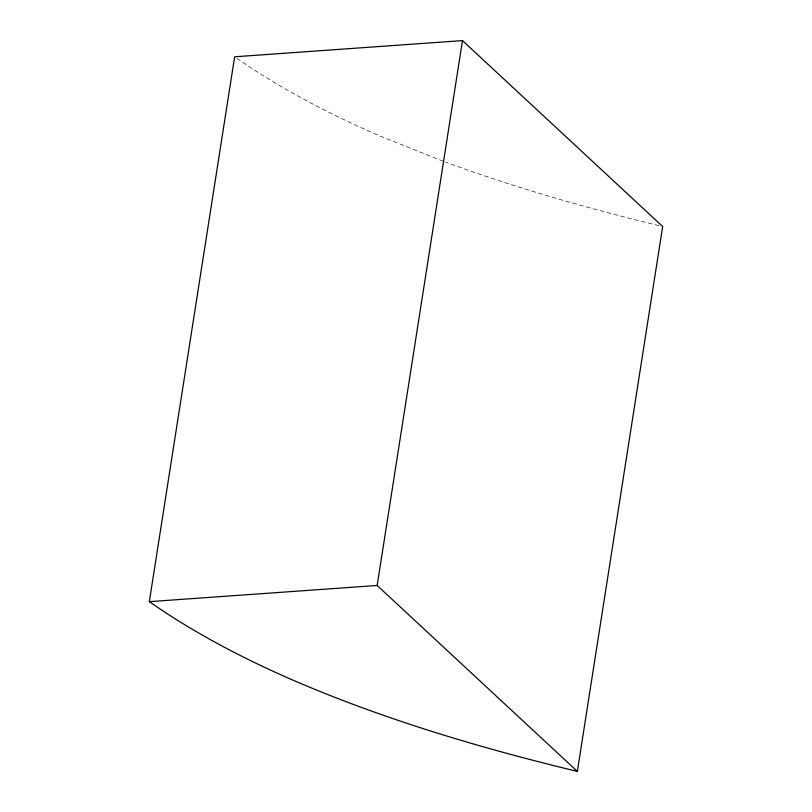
<?xml version="1.0" encoding="UTF-8"?>
<svg xmlns="http://www.w3.org/2000/svg" width="812" height="812" viewBox="0 0 812 812"><rect width="100%" height="100%" fill="white"/><g stroke="black" fill="none" stroke-linecap="round" stroke-linejoin="round"><path stroke-width="0.61" stroke-dasharray="4.06 3.04" d="M658.989 225.635C586.832 208.227 515.356 187.704 445.646 162.146M443.261 161.284L380.117 136.091A673.016 265.128 8.9 0 1 236.536 58.078"/><path stroke-width="1.22" d="M149.327 601.651L234.648 56.789L462.485 40.6L662.673 226.528L577.352 771.4C481.161 748.197 385.842 719.98 294.786 680.953A673.016 265.128 8.9 0 1 149.357 601.651L377.164 585.472L577.352 771.4M377.164 585.472L462.485 40.6"/></g></svg>
